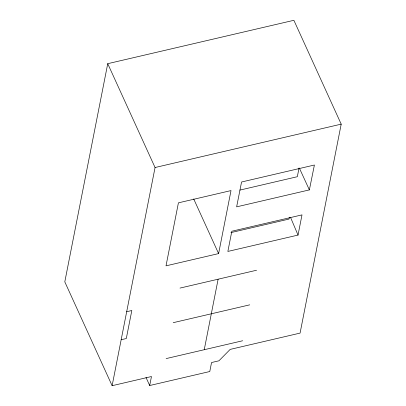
<?xml version="1.0" encoding="UTF-8"?>
<svg xmlns="http://www.w3.org/2000/svg" width="406" height="406" viewBox="0 0 406 406"><rect width="100%" height="100%" fill="white"/><g stroke="black" fill="none" stroke-linecap="round" stroke-linejoin="round"><path stroke-width="0.61" d="M107.737 63.681L64.798 281.855L112.122 385.7L151.463 376.529L149.692 385.522L209.78 371.52L211.546 362.528L218.92 360.812L230.177 349.393L300.075 333.103L341.202 124.145L293.878 20.3L107.737 63.681L155.062 167.521L112.122 385.7M218.611 253.588L231.009 190.581L178.417 202.843L166.013 265.844L218.611 253.588L193.713 198.955M204.243 349.713L218.123 279.201M289.356 217.22L288.991 219.078L230.953 232.602M299.044 168.013L297.329 176.711L239.91 190.094M298.029 235.079L302.003 214.881L231.831 231.237L227.857 251.436L298.029 235.079L290.655 217.662M309.372 189.901L314.401 165.024L241.56 182L236.632 206.852L309.372 189.901L299.389 168.155M155.062 167.521L341.202 124.145M180.01 288.082L256.536 270.249M126.682 311.717L131.818 310.519L126.302 338.538L121.171 339.731M173.205 322.679L249.726 304.845M166.135 358.594L242.656 340.761M146.013 377.448L149.692 385.522"/></g></svg>
